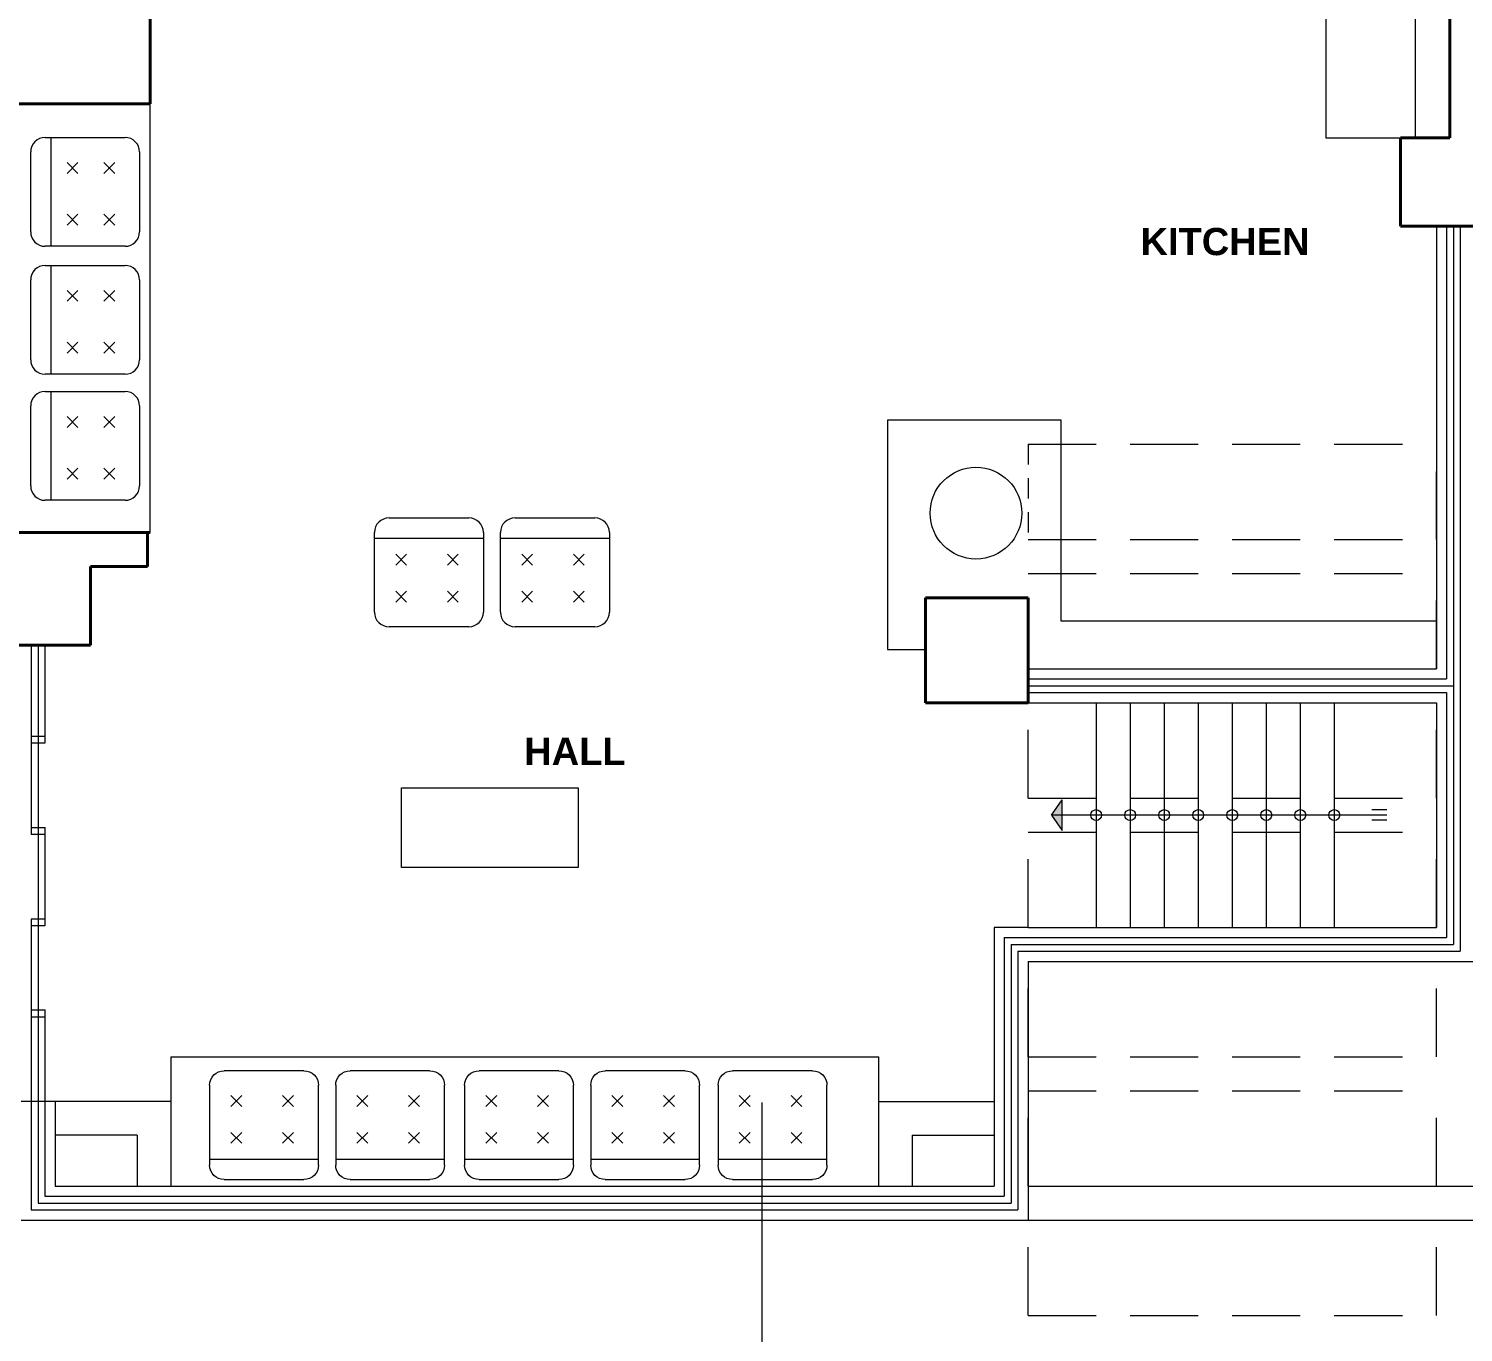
# Model space of a CAD drawing. Header units: metres. Extents: x 35.8 to 78.9, y 1.1 to 33.7.
# Drawn here: x 50.51 to 61.05, y 8.61 to 18.19 of the extents above; entities that cross this region are included whole.
import ezdxf

# ---------------------------------------------------------------- set-up
doc = ezdxf.new("R2010")
doc.units = ezdxf.units.M
doc.linetypes.add('DASHED', pattern=[0.75, 0.5, -0.25])
for name, color, linetype, lineweight in [('Ceco.NET 53', 254, 'Continuous', 9), ('doorswindows', 41, 'Continuous', 20), ('equipment', 40, 'Continuous', 15), ('names', 7, 'Continuous', 60), ('nivel', 30, 'Continuous', 13), ('projection', 134, 'DASHED', 9), ('texture', 253, 'Continuous', 9), ('topography', 132, 'Continuous', 15), ('wall high', 5, 'Continuous', 40), ('wall low', 140, 'Continuous', 20)]:
    doc.layers.add(name, color=color, linetype=linetype, lineweight=lineweight)
doc.styles.add('AMBIENTE', font='arialbd.ttf', dxfattribs={"height": 0.2})

# ---------------------------------------------------------------- blocks, each defined once
blk = doc.blocks.new('start')
at = {"ltscale": 0.3}
for p, q in [((-0.038, -0.001), (-0.038, 0.111)), ((0.038, -0.001), (0.038, 0.111))]:
    blk.add_line(p, q, dxfattribs=at)
blk = doc.blocks.new('arrow')
at = {"ltscale": 0.3}
blk.add_hatch(color=256, dxfattribs=at).paths.add_polyline_path([(-0.078, -0.113), (0, 0), (-0.078, 0.113)])
for p, q in [((0, 0), (-0.078, 0.113)), ((-0.078, 0.113), (-0.078, -0.113)), ((0, 0), (-0.078, -0.113))]:
    blk.add_line(p, q, dxfattribs=at)
blk = doc.blocks.new('MESACENTRO')
at = {"layer": 'equipment'}
for p, q in [((-0.5, 0), (0.5, 0)), ((-0.5, -0.45), (-0.5, 0)), ((0.5, 0), (0.5, -0.45)), ((0.5, -0.45), (-0.5, -0.45))]:
    blk.add_line(p, q, dxfattribs=at)
blk = doc.blocks.new('SOFA')
for p, q in [((-0.293, 0), (0.293, 0)), ((-0.4, -0.693), (-0.4, -0.107)), ((-0.4, -0.15), (0.4, -0.15)), ((0.4, -0.107), (0.4, -0.693)), ((-0.244, -0.267), (-0.164, -0.347)), ((-0.164, -0.267), (-0.244, -0.347)), ((0.136, -0.267), (0.216, -0.347)), ((0.216, -0.267), (0.136, -0.347)), ((-0.244, -0.538), (-0.164, -0.618)), ((-0.164, -0.538), (-0.244, -0.618)), ((0.136, -0.538), (0.216, -0.618)), ((0.216, -0.538), (0.136, -0.618)), ((0.293, -0.8), (-0.293, -0.8))]:
    blk.add_line(p, q)
for centre, start, end in [((-0.293, -0.107), 90, 180), ((0.293, -0.107), 0, 90), ((-0.293, -0.693), 180, 270), ((0.293, -0.693), 270, 0)]:
    blk.add_arc(centre, 0.107, start, end)

msp = doc.modelspace()

# ---------------------------------------------------------------- linework, layer by layer
at = {"layer": 'Ceco.NET 53', "ltscale": 0.3}
msp.add_line((55.893, 10.3), (55.893, 4.647), dxfattribs=at)
at = {"layer": 'doorswindows'}
for p, q in [((60.925, 16.736), (60.925, 13.411)), ((60.975, 16.736), (60.975, 11.461)), ((61.025, 16.736), (61.025, 11.411)), ((57.85, 13.411), (60.925, 13.411)), ((57.85, 13.361), (60.975, 13.361)), ((57.85, 13.311), (60.925, 13.311)), ((60.925, 13.311), (60.925, 11.511)), ((57.675, 11.511), (60.925, 11.511)), ((57.725, 11.461), (60.975, 11.461)), ((57.775, 11.411), (61.025, 11.411))]:
    msp.add_line(p, q, dxfattribs=at)
at = {"layer": 'doorswindows', "ltscale": 0.3}
for p, q in [((50.525, 13.659), (50.525, 12.268)), ((50.575, 13.659), (50.575, 10.306)), ((50.625, 13.659), (50.625, 12.939)), ((50.625, 12.989), (50.525, 12.989)), ((50.625, 12.939), (50.525, 12.939)), ((50.625, 12.318), (50.525, 12.318)), ((50.625, 12.268), (50.525, 12.268)), ((50.625, 12.318), (50.625, 11.597)), ((50.625, 11.647), (50.525, 11.647)), ((50.525, 11.647), (50.525, 10.306)), ((50.625, 11.597), (50.525, 11.597)), ((57.675, 11.511), (57.675, 9.611)), ((57.725, 11.461), (57.725, 9.561)), ((57.775, 11.411), (57.775, 9.511)), ((50.625, 10.977), (50.525, 10.977)), ((50.625, 10.977), (50.625, 10.306)), ((50.625, 10.927), (50.525, 10.927)), ((50.525, 10.306), (50.525, 9.511)), ((50.575, 10.306), (50.575, 9.561)), ((50.625, 10.306), (50.625, 9.611)), ((50.625, 9.611), (57.675, 9.611)), ((50.525, 9.511), (57.775, 9.511)), ((50.575, 9.561), (57.725, 9.561))]:
    msp.add_line(p, q, dxfattribs=at)
at = {"layer": 'doorswindows'}
for p in [(50.625, 12.989), (50.625, 12.318), (50.625, 11.647), (50.625, 10.977)]:
    msp.add_point(p, dxfattribs=at)
at = {"layer": 'equipment', "ltscale": 0.3}
for p, q in [((60.037, 19.008), (60.037, 17.386)), ((60.693, 19.008), (60.693, 17.386)), ((51.4, 14.486), (51.4, 17.636)), ((60.037, 17.386), (60.693, 17.386)), ((51.55, 10.636), (51.55, 10.306)), ((51.55, 10.636), (56.75, 10.636)), ((56.75, 10.636), (56.75, 10.306))]:
    msp.add_line(p, q, dxfattribs=at)
at = {"layer": 'nivel', "ltscale": 0.3}
for p, q in [((58.35, 13.236), (58.35, 11.586)), ((58.6, 13.236), (58.6, 11.586)), ((58.85, 13.236), (58.85, 11.586)), ((59.1, 13.236), (59.1, 11.586)), ((59.35, 13.236), (59.35, 11.586)), ((59.6, 13.236), (59.6, 11.586)), ((59.85, 13.236), (59.85, 11.586)), ((60.1, 13.236), (60.1, 11.586))]:
    msp.add_line(p, q, dxfattribs=at)
at = {"layer": 'projection'}
for p, q in [((57.85, 15.136), (60.85, 15.136)), ((60.85, 14.436), (60.85, 15.136)), ((57.85, 14.436), (60.85, 14.436)), ((57.85, 14.186), (60.85, 14.186)), ((57.85, 13.486), (57.85, 14.186)), ((60.85, 13.486), (60.85, 14.186)), ((57.85, 12.536), (57.85, 13.236)), ((60.85, 12.536), (60.85, 13.236)), ((57.85, 12.536), (60.85, 12.536)), ((60.85, 12.536), (60.85, 12.286)), ((57.85, 12.286), (60.85, 12.286)), ((57.85, 11.586), (57.85, 12.286)), ((60.85, 11.586), (60.85, 12.286)), ((57.85, 10.636), (57.85, 11.336)), ((60.85, 10.636), (60.85, 11.336)), ((57.85, 10.636), (60.85, 10.636)), ((57.85, 10.386), (60.85, 10.386)), ((57.85, 9.686), (57.85, 10.386)), ((60.85, 9.686), (60.85, 10.386)), ((57.85, 9.686), (60.85, 9.686)), ((57.85, 9.436), (60.85, 9.436)), ((57.85, 8.736), (57.85, 9.436)), ((60.85, 8.736), (60.85, 9.436)), ((57.85, 8.736), (60.85, 8.736))]:
    msp.add_line(p, q, dxfattribs=at)
at = {"layer": 'projection', "ltscale": 0.3}
msp.add_line((57.85, 15.136), (57.85, 14.436), dxfattribs=at)
at = {"layer": 'texture', "ltscale": 0.3}
msp.add_line((60.486, 12.411), (58.022, 12.411), dxfattribs=at)
for centre, radius in [((57.467, 14.629), 0.337), ((58.35, 12.411), 0.04), ((58.6, 12.411), 0.04), ((58.85, 12.411), 0.04), ((59.1, 12.411), 0.04), ((59.35, 12.411), 0.04), ((59.6, 12.411), 0.04), ((59.85, 12.411), 0.04), ((60.1, 12.411), 0.04)]:
    msp.add_circle(centre, radius, dxfattribs=at)
at = {"layer": 'topography', "ltscale": 0.3}
msp.add_line((50.7, 10.306), (50.45, 10.306), dxfattribs=at)
at = {"layer": 'wall high', "ltscale": 0.3}
for p, q in [((60.95, 19.636), (60.95, 17.386)), ((60.95, 17.386), (60.586, 17.386)), ((50.15, 14.486), (51.4, 14.486)), ((51.379, 14.236), (51.379, 14.486)), ((50.961, 13.659), (50.961, 14.236)), ((50.961, 14.236), (51.379, 14.236)), ((57.85, 14.007), (57.097, 14.007)), ((57.097, 14.007), (57.097, 13.236)), ((57.85, 13.236), (57.85, 14.007)), ((50.15, 13.659), (50.961, 13.659)), ((57.097, 13.236), (57.85, 13.236))]:
    msp.add_line(p, q, dxfattribs=at)
at = {"layer": 'wall high'}
for p, q in [((51.4, 18.536), (51.4, 17.636)), ((51.4, 17.636), (50.15, 17.636)), ((60.586, 17.386), (60.586, 16.736)), ((60.586, 16.736), (60.85, 16.736)), ((60.85, 16.736), (61.35, 16.736))]:
    msp.add_line(p, q, dxfattribs=at)
at = {"layer": 'wall low'}
for p, q in [((60.85, 16.736), (60.85, 13.486)), ((57.85, 13.486), (60.85, 13.486)), ((57.85, 13.236), (60.85, 13.236)), ((60.85, 13.236), (60.85, 11.586)), ((57.85, 11.586), (60.85, 11.586)), ((57.85, 11.336), (61.15, 11.336)), ((57.85, 9.686), (64.15, 9.686)), ((57.85, 9.436), (64.4, 9.436))]:
    msp.add_line(p, q, dxfattribs=at)
at = {"layer": 'wall low', "ltscale": 0.3}
for p, q in [((58.092, 15.313), (56.818, 15.313)), ((56.818, 15.313), (56.818, 13.628)), ((58.092, 13.836), (58.092, 15.313)), ((60.85, 13.836), (58.092, 13.836)), ((56.818, 13.628), (57.097, 13.628)), ((57.6, 11.586), (57.6, 10.306)), ((57.85, 11.586), (57.6, 11.586)), ((57.85, 11.336), (57.85, 9.436)), ((51.55, 10.306), (50.7, 10.306)), ((50.7, 10.306), (50.7, 9.686)), ((51.55, 10.306), (51.55, 9.686)), ((56.75, 10.306), (57.6, 10.306)), ((56.75, 10.306), (56.75, 9.686)), ((57.6, 10.306), (57.6, 9.686)), ((51.303, 10.059), (50.7, 10.059)), ((51.303, 10.059), (51.303, 9.686)), ((56.997, 10.059), (57.6, 10.059)), ((56.997, 10.059), (56.997, 9.686)), ((50.7, 9.686), (57.6, 9.686)), ((50.45, 9.436), (57.85, 9.436))]:
    msp.add_line(p, q, dxfattribs=at)

# ---------------------------------------------------------------- block references
at = {"layer": 'texture', "ltscale": 0.3}
for name, p, rotation in [('SOFA', (50.521, 16.989), 89.99999999999942), ('SOFA', (50.521, 16.049), 89.99999999999942), ('SOFA', (50.521, 15.123), 89.99999999999942), ('arrow', (58.022, 12.411), 180), ('start', (60.486, 12.411), 90)]:
    msp.add_blockref(name, p, dxfattribs=dict(at, rotation=rotation))
for p in [(53.447, 14.594), (54.373, 14.594)]:
    msp.add_blockref('SOFA', p, dxfattribs=at)
at = {"layer": 'texture', "ltscale": 0.3, "xscale": 1.29810864722288, "yscale": 1.29810864722288, "zscale": 1.29810864722288}
msp.add_blockref('MESACENTRO', (53.895, 12.611), dxfattribs=at)
at = {"layer": 'texture', "ltscale": 0.3, "xscale": -1, "rotation": 180}
for p in [(52.236, 9.733), (53.162, 9.733), (54.109, 9.733), (55.036, 9.733), (55.972, 9.733)]:
    msp.add_blockref('SOFA', p, dxfattribs=at)

# ---------------------------------------------------------------- texts
at = {"layer": 'names', "ltscale": 0.3, "char_height": 0.2, "width": 2.9472, "attachment_point": 2, "style": 'AMBIENTE'}
for s, insert in [('KITCHEN', (59.297, 16.724)), ('HALL', (54.52, 12.979))]:
    msp.add_mtext(s, dxfattribs=dict(at, insert=insert))

doc.saveas('drawing.dxf')
